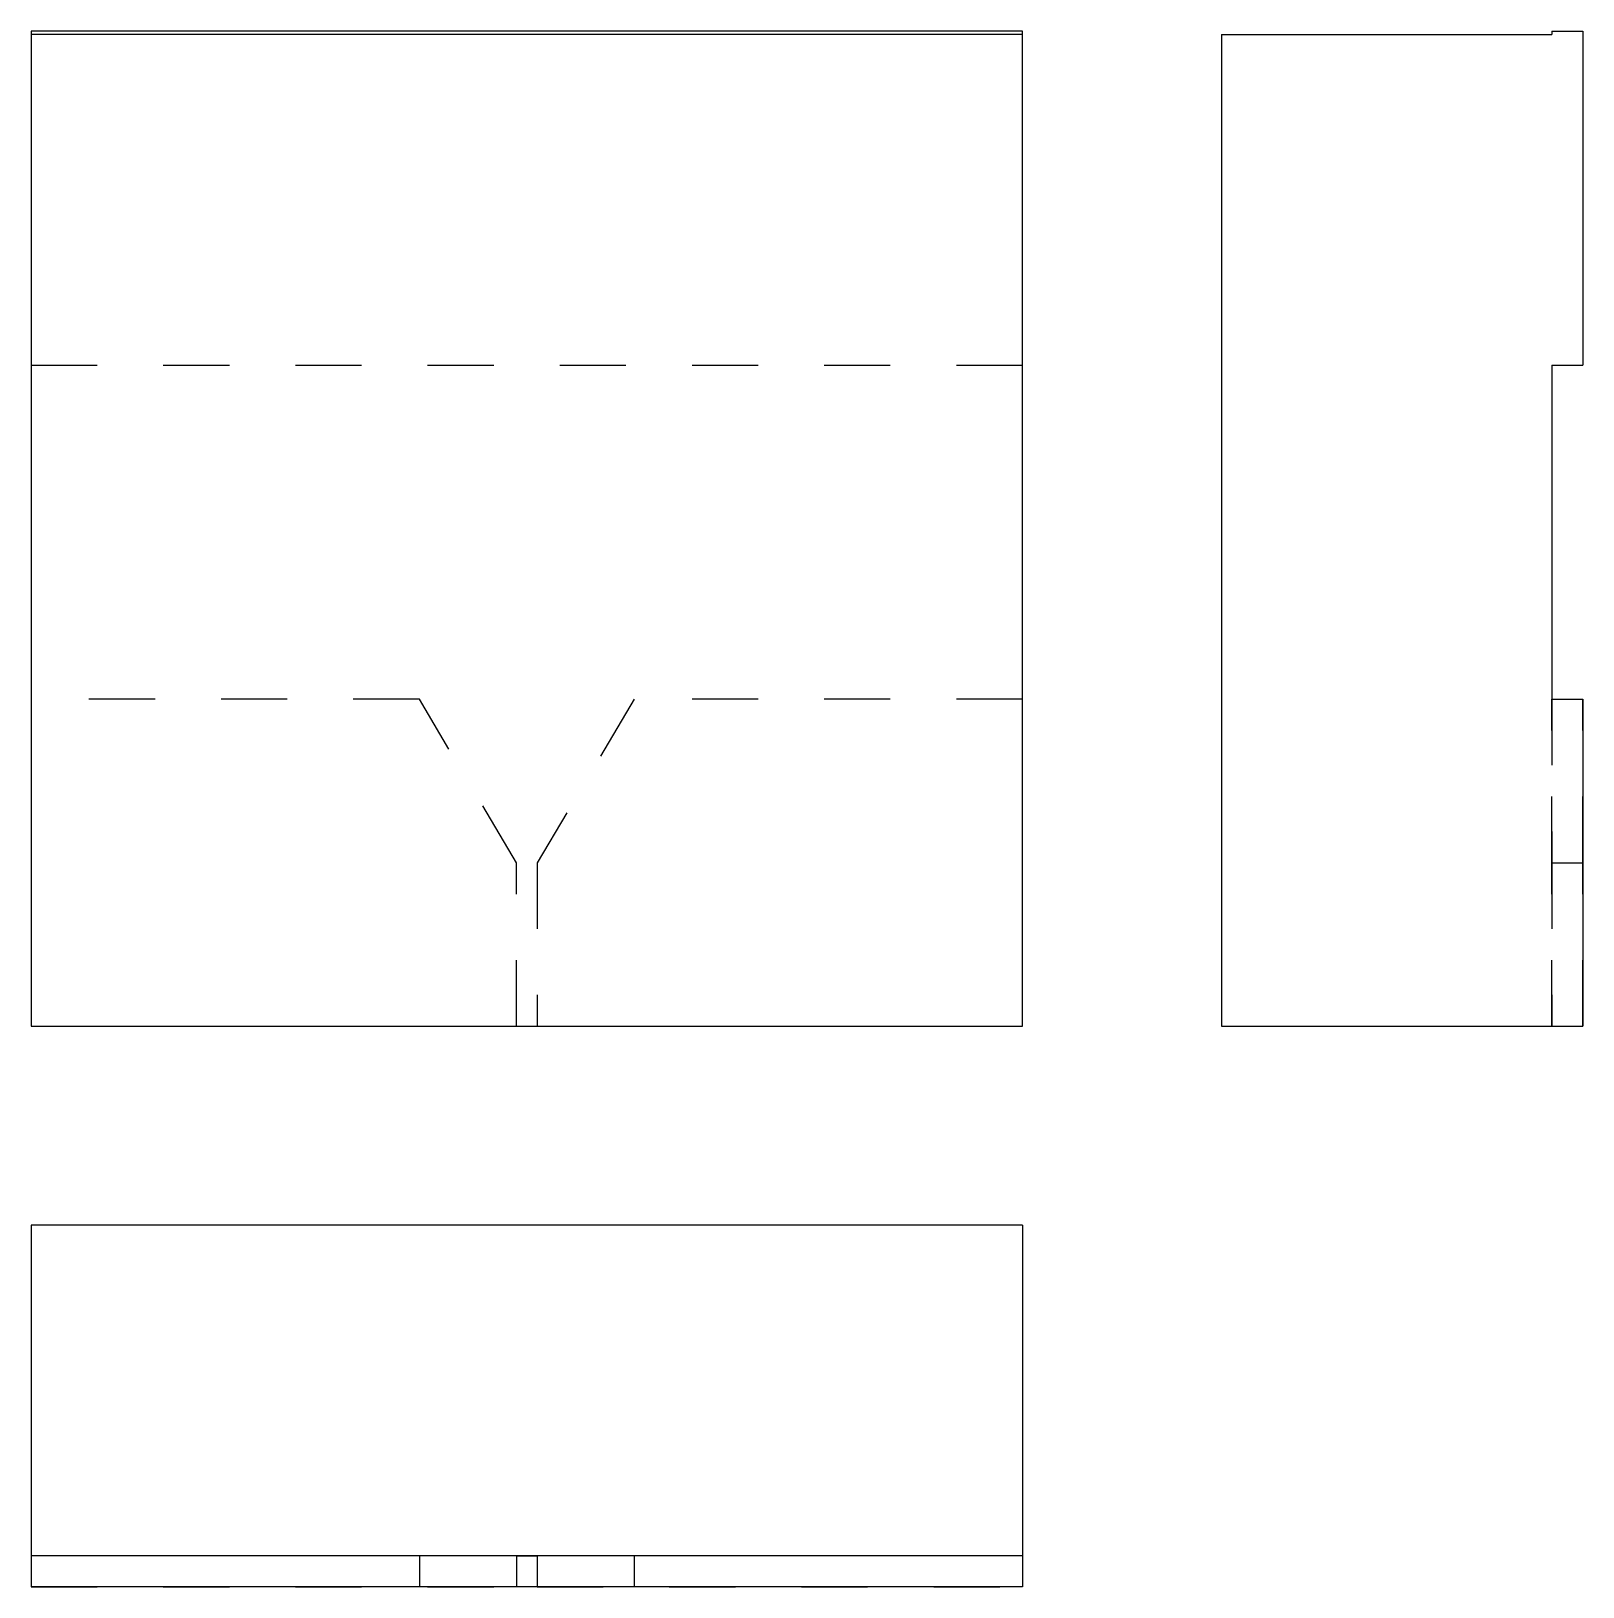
# Model space of a CAD drawing. Extents: x 0 to 2.35, y 0 to 2.35.
import ezdxf

# ---------------------------------------------------------------- set-up
doc = ezdxf.new("R2010")
doc.units = 0
doc.linetypes.add('HIDDEN', pattern=[0.075264, 0.050201, -0.025063])
for name, color, linetype in [('FRONT', 7, 'CONTINUOUS'), ('FRONT_HID', 7, 'HIDDEN'), ('LEFT', 7, 'CONTINUOUS'), ('LEFT_HID', 7, 'HIDDEN'), ('TOP', 7, 'CONTINUOUS'), ('TOP_HID', 7, 'HIDDEN')]:
    doc.layers.add(name, color=color, linetype=linetype)

msp = doc.modelspace()

# ---------------------------------------------------------------- linework, layer by layer
at = {"layer": 'FRONT'}
for p, q in [((0, 2.353191), (0, 2.347928)), ((1.5, 2.353191), (0, 2.353191)), ((1.5, 2.347928), (1.5, 2.353191)), ((0, 2.347928), (0, 0.847928)), ((1.5, 2.347928), (0, 2.347928)), ((1.5, 0.847928), (1.5, 2.347928)), ((0, 0.847928), (1.5, 0.847928))]:
    msp.add_line(p, q, dxfattribs=at)
at = {"layer": 'FRONT_HID', "linetype": 'HIDDEN'}
for p, q in [((0, 2.353191), (0, 1.847928)), ((1.5, 1.847928), (1.5, 2.353191)), ((0, 2.347928), (0, 1.847928)), ((1.5, 1.847928), (1.5, 2.347928)), ((0, 1.847928), (1.5, 1.847928)), ((0, 1.847928), (0, 1.342664)), ((0, 1.847928), (1.5, 1.847928)), ((1.5, 1.342664), (1.5, 1.847928)), ((0.5875, 1.342664), (0, 1.342664)), ((0, 1.342664), (0, 0.847928)), ((0.5875, 1.342664), (0, 1.342664)), ((0, 1.342664), (0, 0.847928)), ((0.734375, 1.095296), (0.5875, 1.342664)), ((0.734375, 1.095296), (0.5875, 1.342664)), ((0.9125, 1.342664), (0.765625, 1.095296)), ((0.9125, 1.342664), (0.765625, 1.095296)), ((1.5, 1.342664), (0.9125, 1.342664)), ((1.5, 1.342664), (0.9125, 1.342664)), ((1.5, 0.847928), (1.5, 1.342664)), ((1.5, 0.847928), (1.5, 1.342664)), ((0.734375, 0.847928), (0.734375, 1.095296)), ((0.734375, 0.847928), (0.734375, 1.095296)), ((0.765625, 1.095296), (0.765625, 0.847928)), ((0.765625, 1.095296), (0.765625, 0.847928)), ((0, 0.847928), (0.734375, 0.847928)), ((0, 0.847928), (0.734375, 0.847928)), ((0.734375, 0.847928), (0.765625, 0.847928)), ((0.765625, 0.847928), (1.5, 0.847928)), ((0.765625, 0.847928), (1.5, 0.847928))]:
    msp.add_line(p, q, dxfattribs=at)
at = {"layer": 'LEFT'}
for p, q in [((2.301053, 2.353191), (2.347928, 2.353191)), ((2.301053, 2.353191), (2.301053, 2.347928)), ((2.347928, 2.353191), (2.347928, 1.847928)), ((1.801053, 2.347928), (2.301053, 2.347928)), ((1.801053, 2.347928), (1.801053, 0.847928)), ((2.301053, 1.847928), (2.301053, 1.342664)), ((2.301053, 1.847928), (2.347928, 1.847928)), ((2.301053, 1.342664), (2.347928, 1.342664)), ((2.347928, 1.342664), (2.347928, 0.847928)), ((1.801053, 0.847928), (2.301053, 0.847928)), ((2.301053, 0.847928), (2.347928, 0.847928))]:
    msp.add_line(p, q, dxfattribs=at)
at = {"layer": 'LEFT_HID', "linetype": 'HIDDEN'}
for p, q in [((2.301053, 1.342664), (2.301053, 1.095296)), ((2.301053, 1.095296), (2.301053, 1.342664)), ((2.347928, 1.342664), (2.347928, 1.095296)), ((2.347928, 1.095296), (2.347928, 1.342664)), ((2.301053, 1.095296), (2.347928, 1.095296)), ((2.301053, 1.095296), (2.301053, 0.847928)), ((2.301053, 0.847928), (2.301053, 1.095296)), ((2.301053, 1.095296), (2.347928, 1.095296)), ((2.347928, 1.095296), (2.347928, 0.847928)), ((2.347928, 0.847928), (2.347928, 1.095296))]:
    msp.add_line(p, q, dxfattribs=at)
at = {"layer": 'TOP'}
for p, q in [((0, 0.546875), (0, 0.046875)), ((1.5, 0.546875), (0, 0.546875)), ((1.5, 0.546875), (1.5, 0.046875)), ((0, 0.046875), (0, 0)), ((1.5, 0.046875), (0, 0.046875)), ((1.5, 0.046875), (1.5, 0)), ((1.5, 0), (0, 0))]:
    msp.add_line(p, q, dxfattribs=at)
at = {"layer": 'TOP_HID', "linetype": 'HIDDEN'}
for p, q in [((0.5875, 0.046875), (0, 0.046875)), ((0.734375, 0.046875), (0.5875, 0.046875)), ((0.5875, 0.046875), (0.5875, 0)), ((0.734375, 0.046875), (0.765625, 0.046875)), ((0.734375, 0.046875), (0.734375, 0)), ((0.734375, 0.046875), (0.734375, 0)), ((0.765625, 0.046875), (0.765625, 0)), ((0.765625, 0.046875), (0.765625, 0)), ((0.9125, 0.046875), (0.765625, 0.046875)), ((0.9125, 0.046875), (0.9125, 0)), ((1.5, 0.046875), (0.9125, 0.046875)), ((0, 0), (0.734375, 0)), ((0.5875, 0), (0, 0)), ((0.734375, 0), (0.5875, 0)), ((0.765625, 0), (1.5, 0)), ((0.9125, 0), (0.765625, 0)), ((1.5, 0), (0.9125, 0))]:
    msp.add_line(p, q, dxfattribs=at)

doc.saveas('drawing.dxf')
